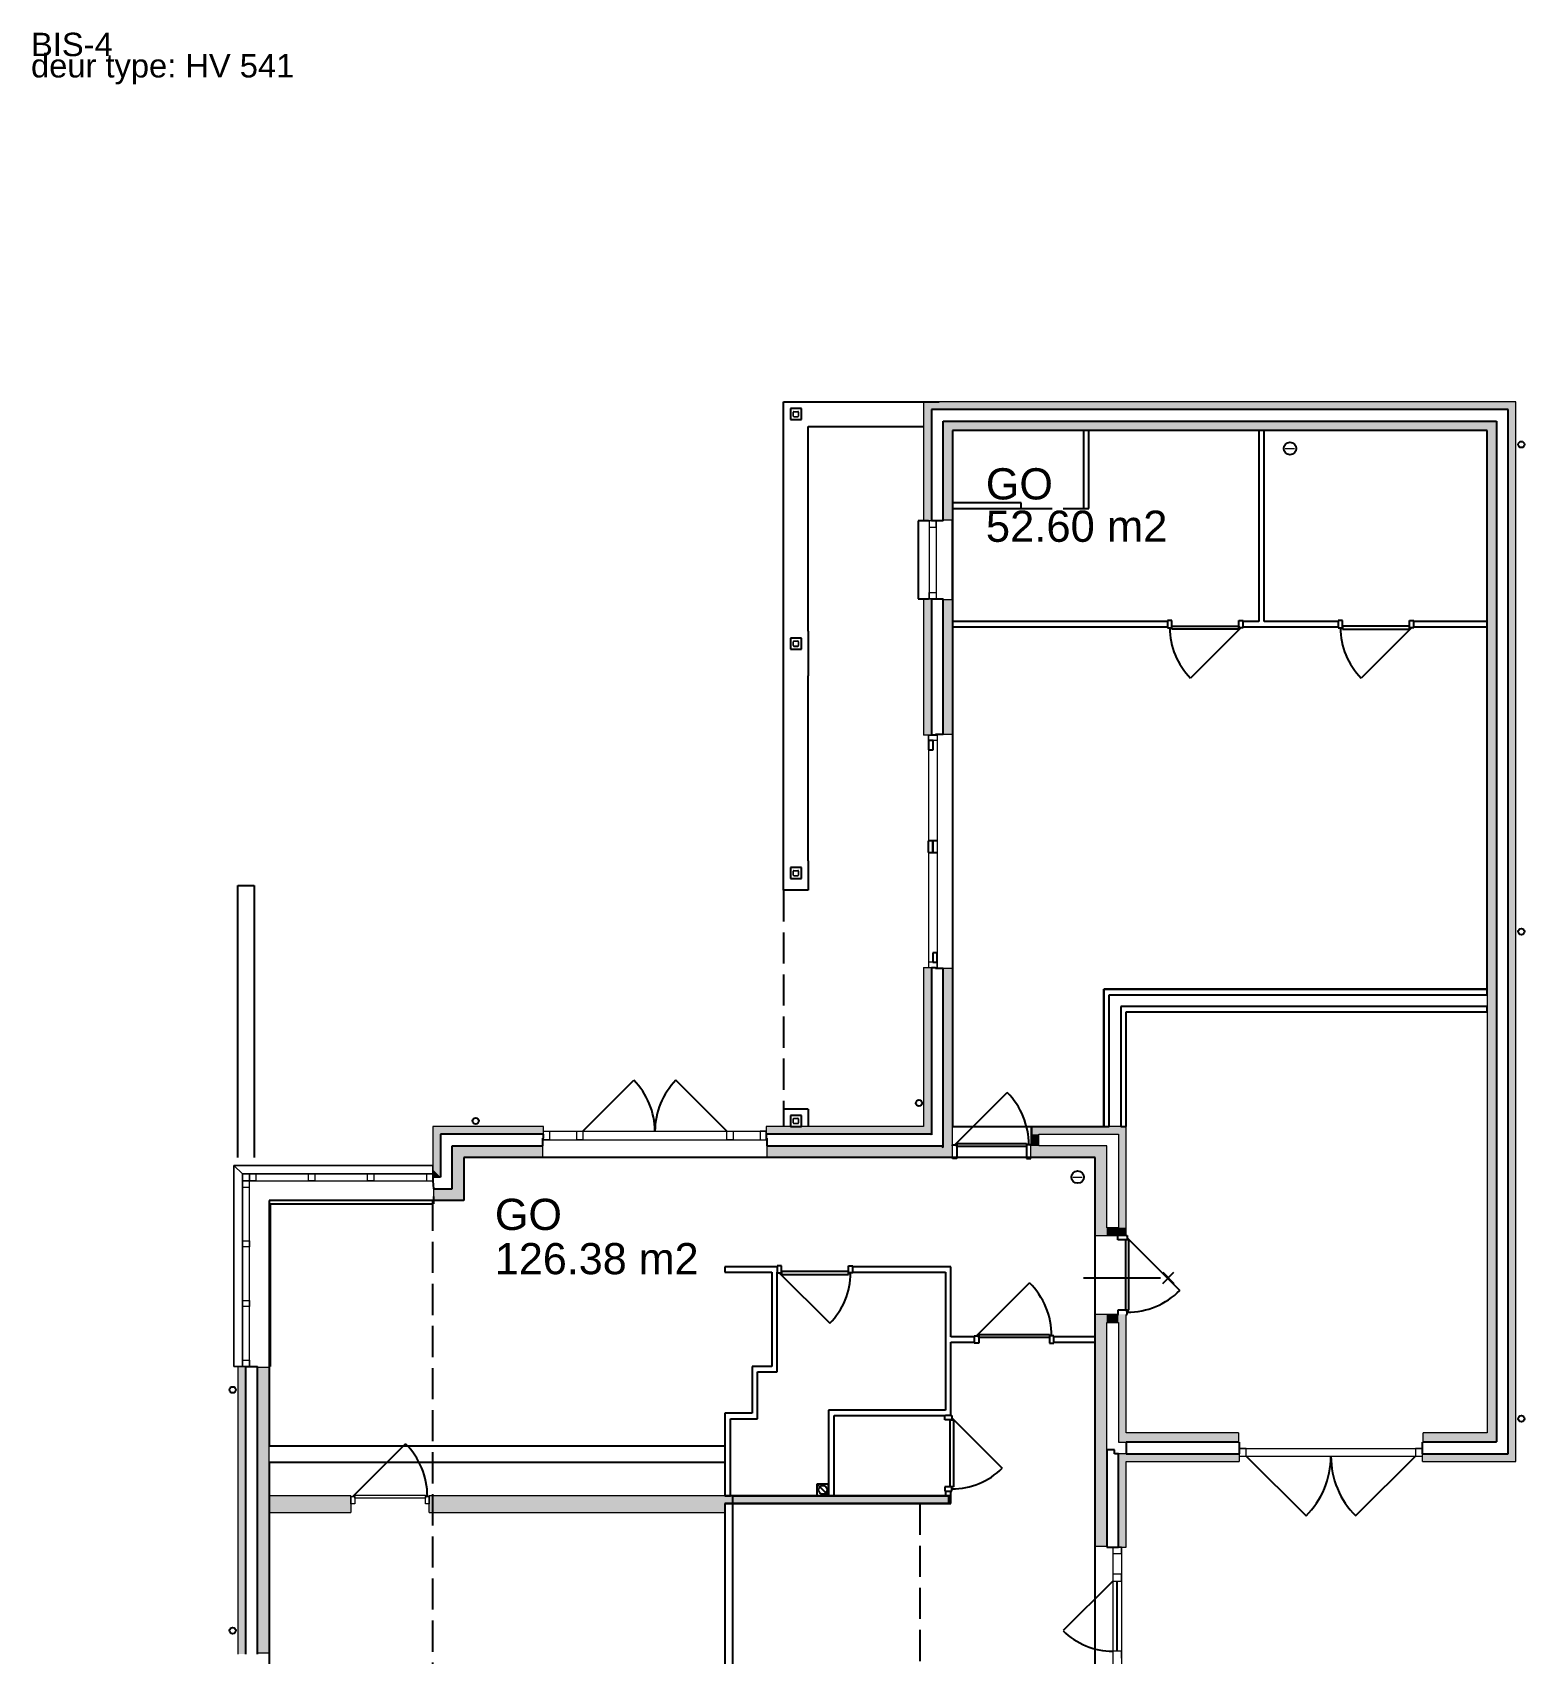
# Model space of a CAD drawing. Header units: millimetres. Extents: x 0 to 1200, y 0 to 841.
# Drawn here: x 374.4 to 470.2, y 557.4 to 661.4 of the extents above; entities that cross this region are included whole.
import ezdxf

# ---------------------------------------------------------------- set-up
doc = ezdxf.new("R2010")
doc.units = ezdxf.units.MM
doc.linetypes.add('PUNKT2_S9', pattern=[1, 0, -1])
doc.linetypes.add('VERDECKT2_S2', pattern=[2.7, 2, -0.7])
doc.layers.add('Standard', color=7, linetype='Continuous', lineweight=25)
doc.styles.add('ARIAL', font='arial.ttf')

msp = doc.modelspace()

# ---------------------------------------------------------------- hatches: boundary and pattern name
at = {"layer": 'Standard', "linetype": 'PUNKT2_S9', "lineweight": 18}
for color, points in [(59, [(469.1, 637.71), (431.6, 637.71), (431.6, 637.21), (469.1, 637.21)]), (59, [(469.6, 570.21), (469.6, 637.71), (469.1, 637.71), (469.1, 570.21)]), (9, [(467.75, 636.46), (432.85, 636.46), (432.85, 635.86), (467.75, 635.86)]), (9, [(468.35, 571.56), (468.35, 636.46), (467.75, 636.46), (467.75, 571.56)]), (59, [(407.2, 591.21), (400.1, 591.21), (400.6, 590.71), (407.2, 590.71)]), (59, [(400.1, 591.21), (400.1, 588.46), (400.6, 587.96), (400.6, 590.71)]), (59, [(431.6, 591.21), (421.5, 591.21), (421.5, 590.71), (432.07, 590.71)]), (9, [(438.48, 591.21), (438.48, 589.96), (438.98, 589.96), (438.98, 590.71), (438.59, 590.71), (438.59, 591.21)]), (9, [(444.1, 591.21), (438.59, 591.21), (438.59, 590.71), (444.1, 590.71)]), (9, [(444.6, 584.71), (444.6, 591.21), (444.1, 591.21), (444.1, 584.71)]), (9, [(407.15, 589.96), (401.35, 589.96), (402.1, 589.21), (407.15, 589.21)]), (9, [(401.35, 589.96), (401.35, 587.21), (402.1, 586.46), (402.1, 589.21)]), (9, [(432.76, 589.96), (421.55, 589.96), (421.55, 589.21), (433.45, 589.21)]), (9, [(438.48, 589.21), (442.6, 589.21), (442.6, 589.96), (438.48, 589.96)]), (9, [(442.6, 589.96), (442.6, 584.21), (443.35, 584.21), (443.35, 589.96)]), (59, [(400.1, 588.46), (400.1, 587.96), (400.6, 587.96)]), (9, [(401.35, 587.21), (400.15, 587.21), (400.15, 586.46), (402.1, 586.46)]), (9, [(443.35, 584.21), (444.6, 584.21), (444.6, 584.71), (443.35, 584.71)]), (9, [(442.6, 579.15), (442.6, 569.71), (443.35, 569.71), (443.35, 579.15)]), (9, [(444.1, 579.15), (443.35, 579.15), (443.35, 578.64), (444.1, 578.64)]), (9, [(444.6, 570.96), (444.6, 579.15), (444.1, 579.15), (444.1, 570.96)]), (59, [(387.6, 575.81), (387.6, 566.81), (388.1, 566.81), (388.1, 575.81)]), (9, [(388.85, 575.76), (388.85, 566.69), (389.6, 566.71), (389.6, 575.76)]), (59, [(444.6, 564.21), (444.6, 570.21), (444.1, 570.21), (444.1, 564.21)]), (9, [(443.35, 564.26), (443.35, 569.71), (442.6, 569.71), (442.6, 564.26)]), (9, [(401.7, 566.44), (418.85, 566.44), (418.85, 567.51), (401.7, 567.51)]), (59, [(387.6, 566.81), (387.6, 557.36), (388.1, 557.36), (388.1, 566.81)]), (9, [(388.85, 566.69), (388.85, 557.41), (389.6, 557.41), (389.6, 566.71)])]:
    msp.add_hatch(color=color, dxfattribs=at).paths.add_polyline_path(points)
h = msp.add_hatch(color=59, dxfattribs=at)
h.paths.add_polyline_path([(431.6, 601.41), (431.6, 591.21), (432.1, 590.67), (432.1, 601.41)])
h.paths.add_polyline_path([(431.6, 630.06), (432.1, 630.06), (432.1, 637.21), (431.6, 637.21)])
h.paths.add_polyline_path([(432.1, 625.06), (431.6, 625.06), (431.6, 616.31), (432.1, 616.31)])
h = msp.add_hatch(color=9, dxfattribs=at)
h.paths.add_polyline_path([(432.85, 601.36), (432.85, 589.86), (433.45, 589.21), (433.45, 601.36)])
h.paths.add_polyline_path([(432.85, 625.01), (432.85, 616.36), (433.45, 616.36), (433.45, 625.01)])
h.paths.add_polyline_path([(432.85, 630.11), (433.45, 630.11), (433.45, 635.86), (432.85, 635.86)])
h = msp.add_hatch(color=9, dxfattribs=at)
h.paths.add_polyline_path([(444.6, 570.96), (451.8, 570.96), (451.8, 571.56), (444.6, 571.56)])
h.paths.add_polyline_path([(463.65, 570.96), (468.35, 570.96), (468.35, 571.56), (463.65, 571.56)])
h = msp.add_hatch(color=59, dxfattribs=at)
h.paths.add_polyline_path([(444.6, 569.71), (451.85, 569.71), (451.85, 570.21), (445.1, 570.21), (444.6, 570.21)])
h.paths.add_polyline_path([(469.6, 570.21), (463.6, 570.21), (463.6, 569.71), (469.6, 569.71)])
h = msp.add_hatch(color=9, dxfattribs=at)
h.paths.add_polyline_path([(389.6, 566.44), (394.85, 566.44), (394.85, 567.51), (389.6, 567.51)])
h.paths.add_polyline_path([(399.88, 567.51), (399.88, 566.44), (401.7, 566.44), (401.7, 567.51)])
at = {"layer": 'Standard', "linetype": 'PUNKT2_S9', "lineweight": -3}
msp.add_hatch(color=9, dxfattribs=at).paths.add_polyline_path([(433.35, 567.51), (418.85, 567.51), (418.85, 567.01), (433.35, 567.01)])

# ---------------------------------------------------------------- linework, layer by layer
at = {"layer": 'Standard', "color": 36, "linetype": 'Continuous', "lineweight": -3}
for p, q in [((422.6, 637.71), (432.6, 637.71)), ((422.6, 606.36), (422.6, 637.71)), ((423.76, 637.27), (423.05, 637.27)), ((423.05, 637.27), (423.05, 636.56)), ((423.05, 636.56), (423.76, 636.56)), ((423.76, 636.56), (423.76, 637.27)), ((424.2, 636.11), (431.6, 636.11)), ((424.2, 622.99), (424.2, 636.11)), ((423.76, 622.54), (423.05, 622.54)), ((423.05, 622.54), (423.05, 621.83)), ((423.76, 621.83), (423.76, 622.54)), ((424.2, 622.99), (424.2, 620.11)), ((423.05, 621.83), (423.76, 621.83)), ((424.2, 608.26), (424.2, 620.11)), ((423.76, 607.82), (423.05, 607.82)), ((423.05, 607.82), (423.05, 607.11)), ((423.76, 607.11), (423.76, 607.82)), ((424.2, 608.26), (424.2, 606.36)), ((423.05, 607.11), (423.76, 607.11)), ((424.2, 606.36), (422.6, 606.36)), ((422.6, 592.31), (422.6, 591.21)), ((424.2, 592.31), (422.6, 592.31)), ((423.76, 591.92), (423.05, 591.92)), ((423.05, 591.92), (423.05, 591.21)), ((423.76, 591.21), (423.76, 591.92)), ((424.2, 592.31), (424.2, 591.21)), ((423.05, 591.21), (423.76, 591.21))]:
    msp.add_line(p, q, dxfattribs=at)
at = {"layer": 'Standard', "color": 36, "linetype": 'Continuous', "lineweight": 18}
for p, q in [((469.1, 637.71), (431.6, 637.71)), ((431.6, 637.71), (431.6, 637.21)), ((469.6, 637.71), (469.1, 637.71)), ((469.6, 570.21), (469.6, 637.71)), ((431.6, 637.21), (431.6, 630.06)), ((432.1, 636.96), (432.1, 637.21)), ((432.1, 637.21), (468.85, 637.21)), ((432.1, 630.06), (432.1, 636.96)), ((468.85, 637.21), (469.1, 637.21)), ((469.1, 637.21), (469.1, 570.46)), ((431.9, 630.06), (431.6, 630.06)), ((432.1, 630.06), (431.9, 630.06)), ((431.6, 625.06), (431.9, 625.06)), ((431.6, 625.06), (431.6, 616.31)), ((431.9, 625.06), (432.1, 625.06)), ((432.1, 616.31), (432.1, 625.06)), ((431.9, 616.31), (431.6, 616.31)), ((432.1, 616.31), (431.9, 616.31)), ((431.6, 601.41), (431.9, 601.41)), ((431.6, 601.41), (431.6, 591.21)), ((431.9, 601.41), (432.1, 601.41)), ((432.1, 590.67), (432.1, 601.41)), ((407.2, 591.21), (400.1, 591.21)), ((400.1, 591.21), (400.1, 588.46)), ((407.2, 590.71), (407.2, 591.21)), ((431.6, 591.21), (421.5, 591.21)), ((421.5, 591.21), (421.5, 590.71)), ((400.6, 590.71), (407.2, 590.71)), ((400.6, 587.96), (400.6, 590.71)), ((421.5, 590.71), (432.07, 590.71)), ((432.07, 590.71), (432.1, 590.67)), ((400.1, 588.46), (400.1, 587.96)), ((400.1, 587.96), (400.6, 587.96)), ((387.6, 575.81), (387.9, 575.81)), ((387.6, 575.81), (387.6, 566.81)), ((387.9, 575.81), (388.1, 575.81)), ((388.1, 566.81), (388.1, 575.81)), ((444.6, 570.21), (444.1, 570.21)), ((444.1, 570.21), (444.1, 564.21)), ((445.1, 570.21), (444.6, 570.21)), ((451.85, 570.21), (445.1, 570.21)), ((451.85, 570.21), (451.85, 570.01)), ((451.85, 570.01), (451.85, 569.71)), ((463.6, 570.01), (463.6, 570.21)), ((469.1, 570.21), (463.6, 570.21)), ((463.6, 569.71), (463.6, 570.01)), ((469.1, 570.46), (469.1, 570.21)), ((469.6, 569.71), (469.6, 570.21)), ((444.6, 569.71), (451.85, 569.71)), ((444.6, 564.21), (444.6, 569.71)), ((463.6, 569.71), (469.6, 569.71)), ((387.6, 566.81), (387.6, 557.36)), ((388.1, 557.36), (388.1, 566.81)), ((444.1, 564.21), (444.6, 564.21))]:
    msp.add_line(p, q, dxfattribs=at)
at = {"layer": 'Standard', "color": 7, "linetype": 'Continuous', "lineweight": 18}
for p, q in [((423.23, 636.79), (423.23, 637.04)), ((423.25, 636.79), (423.25, 637.04)), ((423.28, 637.09), (423.53, 637.09)), ((423.28, 637.06), (423.53, 637.06)), ((423.28, 636.76), (423.53, 636.76)), ((423.28, 636.74), (423.53, 636.74)), ((423.55, 637.04), (423.55, 636.79)), ((423.58, 637.04), (423.58, 636.79)), ((454.8, 634.71), (455.4, 634.71)), ((423.23, 622.06), (423.23, 622.31)), ((423.25, 622.06), (423.25, 622.31)), ((423.28, 622.36), (423.53, 622.36)), ((423.28, 622.34), (423.53, 622.34)), ((423.28, 622.04), (423.53, 622.04)), ((423.28, 622.01), (423.53, 622.01)), ((423.55, 622.32), (423.55, 622.06)), ((423.58, 622.31), (423.58, 622.06)), ((423.23, 607.34), (423.23, 607.59)), ((423.25, 607.34), (423.25, 607.59)), ((423.28, 607.64), (423.53, 607.64)), ((423.28, 607.61), (423.53, 607.61)), ((423.55, 607.59), (423.55, 607.34)), ((423.58, 607.59), (423.58, 607.34)), ((423.28, 607.31), (423.53, 607.31)), ((423.28, 607.29), (423.53, 607.29)), ((423.23, 591.44), (423.23, 591.69)), ((423.25, 591.44), (423.25, 591.69)), ((423.28, 591.74), (423.53, 591.74)), ((423.28, 591.72), (423.53, 591.72)), ((423.28, 591.42), (423.53, 591.42)), ((423.28, 591.39), (423.53, 591.39)), ((423.55, 591.7), (423.55, 591.44)), ((423.58, 591.69), (423.58, 591.44)), ((441.18, 587.96), (441.78, 587.96))]:
    msp.add_line(p, q, dxfattribs=at)
at = {"layer": 'Standard', "color": 7, "linetype": 'Continuous', "lineweight": -3}
for p, q in [((468.85, 637.21), (432.1, 637.21)), ((432.1, 637.21), (432.1, 636.96)), ((432.1, 636.96), (432.1, 630.06)), ((469.1, 637.21), (468.85, 637.21)), ((469.1, 570.46), (469.1, 637.21)), ((433.45, 635.86), (433.45, 591.21)), ((467.75, 635.86), (433.45, 635.86)), ((467.75, 600.01), (467.75, 635.86)), ((432.35, 630.06), (432.1, 630.06)), ((432.1, 625.06), (432.1, 616.31)), ((432.1, 625.06), (432.35, 625.06)), ((451.96, 623.21), (448.73, 619.98)), ((462.91, 623.21), (459.68, 619.98)), ((432.35, 616.31), (432.1, 616.31)), ((432.35, 616.31), (432.35, 616.36)), ((387.6, 606.67), (388.65, 606.67)), ((387.6, 589.22), (387.6, 606.67)), ((388.65, 606.67), (388.65, 589.22)), ((432.1, 601.41), (432.1, 590.67)), ((432.1, 601.41), (432.35, 601.41)), ((432.35, 601.36), (432.35, 601.41)), ((443.15, 591.21), (443.15, 600.01)), ((443.15, 600.01), (467.75, 600.01)), ((409.74, 590.91), (413, 594.18)), ((418.97, 590.91), (415.71, 594.18)), ((433.59, 590.02), (436.95, 593.39)), ((433.45, 591.21), (443.15, 591.21)), ((407.2, 590.71), (400.6, 590.71)), ((400.6, 590.71), (400.6, 587.96)), ((407.15, 590.46), (407.2, 590.46)), ((407.2, 590.46), (407.2, 590.71)), ((432.07, 590.71), (421.5, 590.71)), ((421.5, 590.71), (421.5, 590.46)), ((421.5, 590.46), (421.55, 590.46)), ((432.1, 590.67), (432.07, 590.71)), ((442.6, 589.21), (402.1, 589.21)), ((402.1, 589.21), (402.1, 586.46)), ((442.6, 546.71), (442.6, 589.21)), ((400.6, 587.96), (400.1, 587.96)), ((400.1, 587.96), (400.1, 587.71)), ((400.15, 586.71), (400.15, 586.24)), ((402.1, 586.46), (389.6, 586.46)), ((389.6, 586.46), (389.6, 570.71)), ((389.7, 586.24), (400.15, 586.24)), ((389.7, 575.81), (389.7, 586.24)), ((422.34, 581.81), (425.58, 578.58)), ((441.85, 581.5), (446.8, 581.5)), ((446.95, 581.85), (447.66, 581.14)), ((446.95, 581.14), (447.66, 581.85)), ((434.99, 577.77), (438.4, 581.18)), ((388.1, 575.81), (388.1, 566.81)), ((388.1, 575.81), (388.35, 575.81)), ((433.41, 572.52), (436.64, 569.29)), ((389.6, 570.71), (418.85, 570.71)), ((418.85, 570.71), (418.85, 569.64)), ((444.1, 570.21), (443.85, 570.21)), ((444.1, 564.21), (444.1, 570.21)), ((444.6, 570.7), (444.6, 570.21)), ((444.6, 570.21), (451.85, 570.21)), ((451.85, 570.46), (451.85, 570.21)), ((452.3, 570.05), (456.14, 566.22)), ((463.15, 570.05), (459.31, 566.22)), ((463.6, 570.21), (463.6, 570.46)), ((463.6, 570.21), (469.1, 570.21)), ((469.1, 570.21), (469.1, 570.46)), ((418.85, 569.64), (389.6, 569.64)), ((389.6, 569.64), (389.6, 546.71)), ((425.5, 568.26), (424.75, 568.26)), ((424.75, 568.26), (424.75, 567.51)), ((424.81, 568.21), (425.45, 567.57)), ((425.5, 567.51), (425.5, 568.26)), ((420.45, 567.51), (419.2, 567.51)), ((419.35, 567.01), (419.35, 567.51)), ((419.35, 567.51), (433.2, 567.51)), ((433.2, 567.01), (419.35, 567.01)), ((424.75, 567.51), (425.5, 567.51)), ((425.45, 567.57), (425.25, 567.57)), ((425.45, 567.57), (425.45, 567.77)), ((433.2, 567.51), (433.2, 567.01)), ((388.1, 566.81), (388.1, 557.36)), ((443.85, 564.21), (444.1, 564.21))]:
    msp.add_line(p, q, dxfattribs=at)
at = {"layer": 'Standard', "color": 51, "linetype": 'Continuous', "lineweight": -3}
for p, q in [((432.85, 630.11), (432.85, 636.46)), ((432.85, 636.46), (468.35, 636.46)), ((468.35, 636.46), (468.35, 570.97)), ((432.47, 630.06), (432.35, 630.06)), ((432.85, 630.06), (432.47, 630.06)), ((432.85, 630.06), (432.85, 630.11)), ((432.35, 625.06), (432.47, 625.06)), ((432.47, 625.06), (432.85, 625.06)), ((432.85, 625.01), (432.85, 625.06)), ((432.85, 616.36), (432.85, 625.01)), ((432.85, 616.36), (432.35, 616.36)), ((432.35, 601.36), (432.85, 601.36)), ((432.85, 589.86), (432.85, 601.36)), ((401.35, 589.96), (407.15, 589.96)), ((401.35, 587.21), (401.35, 589.96)), ((407.15, 590.46), (407.15, 589.96)), ((421.55, 589.96), (421.55, 590.46)), ((421.55, 589.96), (432.76, 589.96)), ((432.76, 589.96), (432.85, 589.86)), ((400.1, 587.71), (400.15, 587.21)), ((400.15, 587.21), (401.35, 587.21)), ((388.35, 575.81), (388.85, 575.81)), ((388.85, 575.76), (388.85, 575.81)), ((388.85, 566.69), (388.85, 575.76)), ((443.85, 570.46), (443.35, 570.46)), ((443.35, 570.46), (443.35, 564.26)), ((443.85, 570.21), (443.85, 570.46)), ((451.8, 570.96), (444.6, 570.96)), ((444.6, 570.96), (444.6, 570.7)), ((451.85, 570.96), (451.8, 570.96)), ((451.85, 570.96), (451.85, 570.63)), ((451.85, 570.63), (451.85, 570.58)), ((451.85, 570.58), (451.85, 570.46)), ((463.6, 570.58), (463.6, 570.96)), ((463.65, 570.96), (463.6, 570.96)), ((463.6, 570.52), (463.6, 570.58)), ((463.6, 570.46), (463.6, 570.52)), ((468.35, 570.97), (463.65, 570.96)), ((388.85, 557.41), (388.85, 566.69)), ((443.35, 564.26), (443.35, 564.21)), ((443.35, 564.21), (443.85, 564.21)), ((388.85, 557.36), (388.85, 557.41))]:
    msp.add_line(p, q, dxfattribs=at)
at = {"layer": 'Standard', "color": 253, "linetype": 'Continuous', "lineweight": 18}
for p, q in [((467.75, 636.46), (432.85, 636.46)), ((432.85, 636.46), (432.85, 635.86)), ((432.85, 635.86), (432.85, 630.11)), ((433.45, 635.86), (441.85, 635.86)), ((433.45, 631.21), (433.45, 635.86)), ((441.85, 635.86), (442.2, 635.86)), ((442.2, 635.86), (453.1, 635.86)), ((453.1, 635.86), (453.45, 635.86)), ((453.45, 635.86), (467.75, 635.86)), ((468.35, 636.46), (467.75, 636.46)), ((467.75, 635.86), (467.75, 623.61)), ((468.35, 571.56), (468.35, 636.46)), ((433.45, 630.86), (433.45, 631.21)), ((433.45, 630.11), (433.45, 630.86)), ((433.45, 630.11), (432.85, 630.11)), ((432.85, 625.01), (432.85, 616.36)), ((432.85, 625.01), (433.45, 625.01)), ((433.45, 623.61), (433.45, 625.01)), ((433.45, 623.26), (433.45, 623.61)), ((433.45, 616.36), (433.45, 623.26)), ((467.75, 623.61), (467.75, 623.26)), ((467.75, 623.26), (467.75, 600.01)), ((433.45, 616.36), (432.85, 616.36)), ((432.85, 601.36), (432.85, 589.86)), ((432.85, 601.36), (433.45, 601.36)), ((433.45, 589.96), (433.45, 601.36)), ((467.75, 600.01), (467.75, 599.66)), ((467.75, 599.66), (467.75, 598.91)), ((467.75, 598.91), (467.75, 598.56)), ((467.75, 598.56), (467.75, 571.56)), ((438.48, 591.21), (438.48, 589.96)), ((438.59, 591.21), (438.48, 591.21)), ((438.98, 591.21), (438.59, 591.21)), ((443.15, 591.21), (438.98, 591.21)), ((443.5, 591.21), (443.15, 591.21)), ((444.1, 591.21), (443.5, 591.21)), ((444.25, 591.21), (444.1, 591.21)), ((444.6, 591.21), (444.25, 591.21)), ((444.6, 584.71), (444.6, 591.21)), ((407.15, 589.96), (401.35, 589.96)), ((401.35, 589.96), (401.35, 587.21)), ((407.15, 589.96), (407.15, 589.61)), ((432.76, 589.96), (421.55, 589.96)), ((421.55, 589.21), (421.55, 589.96)), ((432.85, 589.86), (432.76, 589.96)), ((433.45, 589.21), (433.45, 589.96)), ((438.48, 589.71), (438.48, 589.96)), ((438.98, 590.71), (444.1, 590.71)), ((438.98, 589.96), (438.98, 590.71)), ((442.6, 589.96), (438.98, 589.96)), ((443.35, 589.96), (442.6, 589.96)), ((443.35, 584.71), (443.35, 589.96)), ((444.1, 590.71), (444.1, 584.71)), ((402.1, 589.21), (407.15, 589.21)), ((402.1, 586.46), (402.1, 589.21)), ((407.15, 589.61), (407.15, 589.21)), ((421.55, 589.21), (433.45, 589.21)), ((438.48, 589.21), (438.48, 589.71)), ((438.48, 589.21), (442.6, 589.21)), ((442.6, 589.21), (442.6, 584.21)), ((401.35, 587.21), (400.15, 587.21)), ((400.15, 587.21), (400.15, 586.46)), ((400.15, 586.46), (402.1, 586.46)), ((444.1, 584.71), (443.35, 584.71)), ((444.6, 584.21), (444.6, 584.71)), ((442.6, 584.21), (443.35, 584.21)), ((443.35, 584.21), (444.1, 584.21)), ((444.1, 584.21), (444.6, 584.21)), ((442.6, 579.15), (442.6, 577.71)), ((443.35, 579.15), (442.6, 579.15)), ((444.1, 579.15), (443.35, 579.15)), ((443.35, 578.64), (444.1, 578.64)), ((443.35, 569.71), (443.35, 578.64)), ((444.1, 578.64), (444.1, 570.96)), ((444.6, 578.64), (444.6, 579.15)), ((444.6, 571.56), (444.6, 578.64)), ((442.6, 577.71), (442.6, 577.36)), ((442.6, 577.36), (442.6, 569.71)), ((388.85, 575.76), (388.85, 566.69)), ((388.85, 575.76), (389.6, 575.76)), ((389.6, 567.51), (389.6, 575.76)), ((451.8, 571.56), (444.6, 571.56)), ((451.8, 571.56), (451.8, 570.96)), ((467.75, 571.56), (463.65, 571.56)), ((463.65, 570.96), (463.65, 571.56)), ((468.35, 570.96), (468.35, 571.56)), ((444.1, 570.96), (444.6, 570.96)), ((444.6, 570.96), (451.8, 570.96)), ((463.65, 570.96), (468.35, 570.96)), ((442.6, 569.71), (442.6, 564.26)), ((443.35, 564.26), (443.35, 569.71)), ((394.85, 567.51), (389.6, 567.51)), ((394.85, 567.51), (394.85, 566.94)), ((394.85, 566.94), (394.85, 566.44)), ((399.88, 566.94), (399.88, 567.51)), ((401.7, 567.51), (399.88, 567.51)), ((399.88, 566.44), (399.88, 566.94)), ((418.85, 567.51), (401.7, 567.51)), ((418.85, 566.44), (418.85, 567.01)), ((388.85, 566.69), (388.85, 557.41)), ((389.6, 566.44), (394.85, 566.44)), ((389.6, 557.41), (389.6, 566.44)), ((399.88, 566.44), (401.7, 566.44)), ((401.7, 566.44), (418.85, 566.44)), ((443.35, 564.26), (442.6, 564.26)), ((389.6, 557.41), (388.85, 557.41))]:
    msp.add_line(p, q, dxfattribs=at)
at = {"layer": 'Standard', "color": 255, "linetype": 'Continuous', "lineweight": -3}
for p, q in [((441.85, 635.86), (441.85, 630.86)), ((442.2, 635.86), (441.85, 635.86)), ((442.2, 630.86), (442.2, 635.86)), ((453.45, 635.86), (453.1, 635.86)), ((453.1, 635.86), (453.1, 623.61)), ((453.45, 623.61), (453.45, 635.86)), ((437.85, 631.21), (433.45, 631.21)), ((433.45, 631.21), (433.45, 630.86)), ((433.45, 630.86), (437.85, 630.86)), ((437.85, 630.86), (437.85, 631.21)), ((441.85, 630.86), (442.2, 630.86)), ((433.45, 625.01), (433.45, 630.11)), ((447.25, 623.61), (433.45, 623.61)), ((433.45, 623.61), (433.45, 623.26)), ((433.45, 623.26), (447.25, 623.26)), ((447.25, 623.61), (447.25, 623.51)), ((447.25, 623.51), (447.25, 623.26)), ((452.1, 623.51), (452.1, 623.61)), ((453.1, 623.61), (452.1, 623.61)), ((452.1, 623.26), (452.1, 623.51)), ((452.1, 623.26), (458.2, 623.26)), ((458.2, 623.61), (453.45, 623.61)), ((458.2, 623.61), (458.2, 623.36)), ((458.2, 623.36), (458.2, 623.26)), ((463.05, 623.36), (463.05, 623.61)), ((467.75, 623.61), (463.05, 623.61)), ((463.05, 623.26), (463.05, 623.36)), ((463.05, 623.26), (467.75, 623.26)), ((467.75, 623.26), (467.75, 623.61)), ((467.75, 600.01), (443.15, 600.01)), ((443.15, 600.01), (443.15, 591.21)), ((443.5, 599.66), (467.75, 599.66)), ((443.5, 591.21), (443.5, 599.66)), ((467.75, 599.66), (467.75, 600.01)), ((467.75, 598.91), (444.25, 598.91)), ((444.25, 598.91), (444.25, 591.21)), ((444.6, 598.56), (467.75, 598.56)), ((444.6, 591.21), (444.6, 598.56)), ((467.75, 598.56), (467.75, 598.91)), ((443.15, 591.21), (443.5, 591.21)), ((444.25, 591.21), (444.6, 591.21)), ((422.2, 582.21), (418.85, 582.21)), ((418.85, 582.21), (418.85, 581.86)), ((418.85, 581.86), (421.85, 581.86)), ((421.85, 581.86), (421.85, 575.81)), ((422.2, 582.21), (422.2, 581.96)), ((422.2, 581.96), (422.2, 581.86)), ((422.2, 575.46), (422.2, 581.86)), ((427.05, 581.96), (427.05, 582.21)), ((433, 582.21), (427.05, 582.21)), ((427.05, 581.86), (427.05, 581.96)), ((427.05, 581.86), (433, 581.86)), ((433.35, 582.21), (433, 582.21)), ((433, 581.86), (433, 573.01)), ((433.35, 577.71), (433.35, 582.21)), ((434.85, 577.71), (433.35, 577.71)), ((433.35, 577.36), (434.85, 577.36)), ((433.35, 572.66), (433.35, 577.36)), ((434.85, 577.71), (434.85, 577.46)), ((434.85, 577.46), (434.85, 577.36)), ((439.95, 577.46), (439.95, 577.71)), ((442.6, 577.71), (439.95, 577.71)), ((439.95, 577.36), (439.95, 577.46)), ((439.95, 577.36), (442.6, 577.36)), ((442.6, 577.36), (442.6, 577.71)), ((420.6, 575.81), (420.6, 575.46)), ((420.95, 575.81), (420.6, 575.81)), ((420.6, 575.46), (420.6, 572.81)), ((421.85, 575.81), (420.95, 575.81)), ((420.95, 572.46), (420.95, 575.46)), ((420.95, 575.46), (421.85, 575.46)), ((421.85, 575.46), (422.2, 575.46)), ((420.6, 572.81), (418.85, 572.81)), ((418.85, 572.81), (418.85, 572.46)), ((418.85, 572.46), (418.85, 567.51)), ((419.2, 567.51), (419.2, 572.46)), ((419.2, 572.46), (420.6, 572.46)), ((420.6, 572.46), (420.95, 572.46)), ((433, 573.01), (425.5, 573.01)), ((425.5, 573.01), (425.5, 567.51)), ((425.85, 572.66), (433, 572.66)), ((425.85, 567.51), (425.85, 572.66)), ((433.1, 572.66), (433, 572.66)), ((433.35, 572.66), (433.1, 572.66)), ((418.85, 567.51), (419.2, 567.51)), ((419.2, 567.51), (418.85, 567.51)), ((419.35, 567.01), (418.85, 567.01)), ((418.85, 567.01), (418.85, 566.44)), ((418.85, 567.01), (419.35, 567.01)), ((425.5, 567.51), (419.2, 567.51)), ((419.35, 556.59), (419.35, 567.01)), ((419.35, 567.01), (433.35, 567.01)), ((425.5, 567.51), (425.85, 567.51)), ((425.85, 567.51), (425.5, 567.51)), ((433, 567.51), (425.85, 567.51)), ((433, 567.81), (433.1, 567.81)), ((433, 567.81), (433, 567.51)), ((433, 567.51), (433.35, 567.51)), ((433.35, 567.51), (433, 567.51)), ((433.1, 567.81), (433.35, 567.81)), ((433.35, 567.51), (433.35, 567.81)), ((433.35, 567.01), (433.35, 567.51)), ((418.85, 566.44), (418.85, 556.59))]:
    msp.add_line(p, q, dxfattribs=at)
at = {"layer": 'Standard', "color": 255, "linetype": 'VERDECKT2_S2', "lineweight": -3}
msp.add_line((437.85, 630.86), (441.85, 630.86), dxfattribs=at)
at = {"layer": 'Standard', "color": 117, "linetype": 'Continuous', "lineweight": -3}
for p, q in [((431.25, 630.06), (431.25, 625.06)), ((431.9, 630.06), (431.25, 630.06)), ((431.25, 625.06), (431.9, 625.06))]:
    msp.add_line(p, q, dxfattribs=at)
at = {"layer": 'Standard', "color": 2, "linetype": 'Continuous', "lineweight": 18}
for p, q in [((431.96, 630.06), (431.96, 629.66)), ((432.41, 630.06), (431.96, 630.06)), ((431.96, 630.06), (431.96, 625.06)), ((431.96, 629.66), (432.41, 629.66)), ((432.41, 629.66), (432.41, 630.06)), ((432.41, 630.06), (432.41, 625.06)), ((431.96, 625.06), (431.96, 625.46)), ((431.96, 625.46), (432.41, 625.46)), ((432.41, 625.46), (432.41, 625.06)), ((432.41, 625.06), (431.96, 625.06)), ((431.9, 615.98), (431.9, 616.31)), ((431.9, 616.31), (432.47, 616.31)), ((431.9, 616.31), (431.9, 601.41)), ((432.47, 615.98), (431.9, 615.98)), ((432.47, 616.31), (432.47, 615.98)), ((432.47, 616.31), (432.47, 601.41)), ((432.47, 601.75), (431.9, 601.75)), ((431.9, 601.75), (431.9, 601.41)), ((431.9, 601.41), (432.47, 601.41)), ((432.47, 601.41), (432.47, 601.75)), ((407.2, 590.91), (407.6, 590.91)), ((407.2, 590.34), (407.2, 590.91)), ((407.2, 590.91), (421.5, 590.91)), ((407.6, 590.91), (407.6, 590.34)), ((409.34, 590.91), (409.74, 590.91)), ((409.34, 590.34), (409.34, 590.91)), ((409.74, 590.91), (409.74, 590.34)), ((418.97, 590.91), (419.37, 590.91)), ((418.97, 590.34), (418.97, 590.91)), ((419.37, 590.91), (419.37, 590.34)), ((421.5, 590.91), (421.1, 590.91)), ((421.1, 590.91), (421.1, 590.34)), ((421.5, 590.34), (421.5, 590.91)), ((407.6, 590.34), (407.2, 590.34)), ((407.2, 590.34), (421.5, 590.34)), ((409.74, 590.34), (409.34, 590.34)), ((419.37, 590.34), (418.97, 590.34)), ((421.1, 590.34), (421.5, 590.34)), ((387.9, 587.71), (387.9, 587.31)), ((388.35, 587.71), (387.9, 587.71)), ((387.9, 575.81), (387.9, 587.71)), ((388.35, 587.31), (388.35, 587.71)), ((388.35, 575.81), (388.35, 587.71)), ((388.36, 588.16), (388.76, 588.16)), ((388.36, 587.71), (388.36, 588.16)), ((388.36, 588.16), (400.1, 588.16)), ((388.76, 587.71), (388.36, 587.71)), ((388.36, 587.71), (400.1, 587.71)), ((388.76, 588.16), (388.76, 587.71)), ((392.14, 588.16), (392.54, 588.16)), ((392.14, 587.71), (392.14, 588.16)), ((392.54, 587.71), (392.14, 587.71)), ((392.54, 588.16), (392.54, 587.71)), ((395.92, 588.16), (396.32, 588.16)), ((395.92, 587.71), (395.92, 588.16)), ((396.32, 587.71), (395.92, 587.71)), ((396.32, 588.16), (396.32, 587.71)), ((400.1, 588.16), (399.7, 588.16)), ((399.7, 588.16), (399.7, 587.71)), ((399.7, 587.71), (400.1, 587.71)), ((400.1, 587.71), (400.1, 588.16)), ((387.9, 587.31), (388.35, 587.31)), ((387.9, 583.48), (387.9, 583.88)), ((387.9, 583.88), (388.35, 583.88)), ((388.35, 583.88), (388.35, 583.48)), ((388.35, 583.48), (387.9, 583.48)), ((387.9, 579.65), (387.9, 580.05)), ((387.9, 580.05), (388.35, 580.05)), ((388.35, 579.65), (387.9, 579.65)), ((388.35, 580.05), (388.35, 579.65)), ((387.9, 575.81), (387.9, 576.21)), ((387.9, 576.21), (388.35, 576.21)), ((388.35, 575.81), (387.9, 575.81)), ((388.35, 576.21), (388.35, 575.81)), ((452.3, 570.55), (451.85, 570.55)), ((451.85, 570.55), (451.85, 570.05)), ((451.85, 570.55), (463.6, 570.55)), ((451.85, 570.05), (452.3, 570.05)), ((451.85, 570.05), (463.6, 570.05)), ((452.3, 570.05), (452.3, 570.55)), ((463.6, 570.55), (463.15, 570.55)), ((463.15, 570.55), (463.15, 570.05)), ((463.15, 570.05), (463.6, 570.05)), ((463.6, 570.05), (463.6, 570.55)), ((443.73, 564.21), (443.73, 563.81)), ((444.3, 564.21), (443.73, 564.21)), ((443.73, 564.21), (443.73, 555.36)), ((443.73, 563.81), (444.3, 563.81)), ((444.3, 563.81), (444.3, 564.21)), ((444.3, 564.21), (444.3, 555.36)), ((443.73, 562.49), (443.73, 562.04)), ((444.3, 562.49), (443.73, 562.49)), ((443.73, 562.04), (444.3, 562.04)), ((444.3, 562.04), (444.3, 562.49)), ((443.73, 557.54), (443.73, 557.09)), ((444.3, 557.54), (443.73, 557.54)), ((444.3, 557.09), (444.3, 557.54))]:
    msp.add_line(p, q, dxfattribs=at)
at = {"layer": 'Standard', "color": 131, "linetype": 'Continuous', "lineweight": 25}
for p, q in [((447.53, 623.67), (447.25, 623.67)), ((447.25, 623.67), (447.25, 623.61)), ((447.25, 623.26), (447.25, 623.21)), ((447.25, 623.21), (447.53, 623.21)), ((447.53, 623.21), (447.53, 623.67)), ((447.53, 623.11), (447.53, 623.31)), ((447.53, 623.31), (451.82, 623.31)), ((451.82, 623.11), (447.53, 623.11)), ((451.82, 623.21), (451.82, 623.67)), ((451.82, 623.67), (452.1, 623.67)), ((451.82, 623.31), (451.82, 623.11)), ((452.1, 623.21), (451.82, 623.21)), ((452.1, 623.67), (452.1, 623.61)), ((452.1, 623.26), (452.1, 623.21)), ((458.48, 623.67), (458.2, 623.67)), ((458.2, 623.67), (458.2, 623.61)), ((458.2, 623.26), (458.2, 623.21)), ((458.2, 623.21), (458.48, 623.21)), ((458.48, 623.21), (458.48, 623.67)), ((462.77, 623.31), (458.48, 623.31)), ((458.48, 623.31), (458.48, 623.11)), ((458.48, 623.11), (462.77, 623.11)), ((462.77, 623.21), (462.77, 623.67)), ((462.77, 623.67), (463.05, 623.67)), ((462.77, 623.11), (462.77, 623.31)), ((463.05, 623.21), (462.77, 623.21)), ((463.05, 623.67), (463.05, 623.61)), ((463.05, 623.26), (463.05, 623.21)), ((433.45, 589.96), (433.45, 590.02)), ((433.45, 590.02), (433.73, 590.02)), ((433.73, 590.12), (438.2, 590.12)), ((433.73, 589.92), (433.73, 590.12)), ((433.73, 590.02), (433.73, 589.16)), ((438.2, 589.92), (433.73, 589.92)), ((438.2, 590.12), (438.2, 589.92)), ((438.48, 590.02), (438.2, 590.02)), ((438.2, 590.02), (438.2, 589.16)), ((438.48, 589.96), (438.48, 590.02)), ((433.45, 589.16), (433.45, 589.21)), ((433.73, 589.16), (433.45, 589.16)), ((438.2, 589.16), (438.48, 589.16)), ((438.48, 589.16), (438.48, 589.21)), ((444.05, 583.93), (444.05, 584.21)), ((444.05, 584.21), (444.1, 584.21)), ((444.66, 583.93), (444.05, 583.93)), ((444.76, 583.93), (444.56, 583.93)), ((444.56, 583.93), (444.56, 579.43)), ((444.6, 584.21), (444.66, 584.21)), ((444.66, 584.21), (444.66, 583.93)), ((444.76, 579.43), (444.76, 583.93)), ((422.48, 582.27), (422.2, 582.27)), ((422.2, 582.27), (422.2, 582.21)), ((422.2, 581.86), (422.2, 581.81)), ((422.2, 581.81), (422.48, 581.81)), ((422.48, 581.81), (422.48, 582.27)), ((426.77, 581.91), (422.48, 581.91)), ((422.48, 581.91), (422.48, 581.71)), ((422.48, 581.71), (426.77, 581.71)), ((426.77, 581.81), (426.77, 582.27)), ((426.77, 582.27), (427.05, 582.27)), ((426.77, 581.71), (426.77, 581.91)), ((427.05, 581.81), (426.77, 581.81)), ((427.05, 582.27), (427.05, 582.21)), ((427.05, 581.86), (427.05, 581.81)), ((444.66, 579.43), (444.05, 579.43)), ((444.05, 579.43), (444.05, 579.15)), ((444.56, 579.43), (444.76, 579.43)), ((444.66, 579.15), (444.66, 579.43)), ((444.05, 579.15), (444.1, 579.15)), ((444.6, 579.15), (444.66, 579.15)), ((434.85, 577.71), (434.85, 577.77)), ((434.85, 577.77), (435.13, 577.77)), ((434.85, 577.31), (434.85, 577.36)), ((435.13, 577.31), (434.85, 577.31)), ((435.13, 577.87), (439.67, 577.87)), ((435.13, 577.67), (435.13, 577.87)), ((435.13, 577.77), (435.13, 577.31)), ((439.67, 577.67), (435.13, 577.67)), ((439.67, 577.87), (439.67, 577.67)), ((439.95, 577.77), (439.67, 577.77)), ((439.67, 577.77), (439.67, 577.31)), ((439.67, 577.31), (439.95, 577.31)), ((439.95, 577.71), (439.95, 577.77)), ((439.95, 577.31), (439.95, 577.36)), ((432.95, 572.38), (432.95, 572.66)), ((432.95, 572.66), (433, 572.66)), ((433.41, 572.38), (432.95, 572.38)), ((433.31, 568.09), (433.31, 572.38)), ((433.31, 572.38), (433.51, 572.38)), ((433.35, 572.66), (433.41, 572.66)), ((433.41, 572.66), (433.41, 572.38)), ((433.51, 572.38), (433.51, 568.09)), ((433.41, 568.09), (432.95, 568.09)), ((432.95, 568.09), (432.95, 567.81)), ((433.51, 568.09), (433.31, 568.09)), ((433.41, 567.81), (433.41, 568.09)), ((432.95, 567.81), (433, 567.81)), ((433.35, 567.81), (433.41, 567.81))]:
    msp.add_line(p, q, dxfattribs=at)
at = {"layer": 'Standard', "color": 7, "linetype": 'Continuous', "lineweight": 25}
for p, q in [((432.2, 615.98), (431.9, 615.98)), ((431.9, 615.98), (431.9, 615.38)), ((432.2, 615.38), (432.2, 615.98)), ((431.9, 615.38), (432.2, 615.38)), ((432.18, 609.54), (431.89, 609.54)), ((431.89, 609.54), (431.89, 608.79)), ((432.18, 609.54), (432.18, 608.79)), ((432.47, 609.54), (432.18, 609.54)), ((432.18, 608.79), (432.18, 609.54)), ((431.89, 608.79), (432.18, 608.79)), ((432.18, 608.79), (432.47, 608.79)), ((432.47, 602.35), (432.18, 602.35)), ((432.18, 602.35), (432.18, 601.75)), ((432.47, 601.75), (432.47, 602.35)), ((432.18, 601.75), (432.47, 601.75))]:
    msp.add_line(p, q, dxfattribs=at)
at = {"layer": 'Standard', "color": 36, "linetype": 'VERDECKT2_S2', "lineweight": -3}
for p, q in [((422.6, 606.36), (422.6, 591.21)), ((419.35, 555.01), (419.35, 567.01)), ((419.35, 567.01), (431.35, 567.01)), ((431.35, 567.01), (431.35, 555.01))]:
    msp.add_line(p, q, dxfattribs=at)
at = {"layer": 'Standard', "color": 59, "linetype": 'Continuous', "lineweight": 18}
for p, q in [((400.1, 588.71), (387.35, 588.71)), ((387.35, 588.71), (387.9, 588.16)), ((387.35, 588.71), (400.1, 588.71)), ((387.9, 588.16), (387.35, 588.71)), ((387.9, 588.16), (387.35, 588.71)), ((387.35, 588.71), (387.35, 575.81)), ((387.35, 575.81), (387.35, 588.71)), ((387.35, 588.71), (387.9, 588.16)), ((400.1, 588.16), (400.1, 588.71)), ((400.1, 588.71), (400.1, 588.16)), ((387.9, 588.16), (400.1, 588.16)), ((400.1, 588.16), (387.9, 588.16)), ((387.9, 575.81), (387.9, 588.16)), ((387.9, 588.16), (387.9, 575.81)), ((387.35, 575.81), (387.9, 575.81)), ((387.9, 575.81), (387.35, 575.81))]:
    msp.add_line(p, q, dxfattribs=at)
at = {"layer": 'Standard', "color": 51, "linetype": 'Continuous', "lineweight": 18}
for p, q in [((388.35, 588.16), (387.9, 588.16)), ((387.9, 588.16), (387.9, 587.71)), ((387.9, 588.16), (388.35, 588.16)), ((387.9, 587.71), (387.9, 588.16)), ((387.9, 587.71), (388.35, 587.71)), ((388.35, 587.71), (387.9, 587.71)), ((388.35, 587.71), (388.35, 588.16)), ((388.35, 588.16), (388.35, 587.71))]:
    msp.add_line(p, q, dxfattribs=at)
at = {"layer": 'Standard', "color": 2, "linetype": 'VERDECKT2_S2', "lineweight": -3}
msp.add_line((400.1, 546.71), (400.1, 586.46), dxfattribs=at)
at = {"layer": 'Standard', "color": 30, "linetype": 'Continuous', "lineweight": -3}
for p, q in [((444.66, 584.07), (448.04, 580.69)), ((443.73, 562.04), (440.55, 558.86))]:
    msp.add_line(p, q, dxfattribs=at)
at = {"layer": 'Standard', "color": 96, "linetype": 'Continuous', "lineweight": -3}
msp.add_line((394.97, 567.46), (398.36, 570.85), dxfattribs=at)
at = {"layer": 'Standard', "color": 131, "linetype": 'Continuous', "lineweight": 18}
for p, q in [((394.85, 567.46), (395.1, 567.46)), ((394.85, 567), (394.85, 567.46)), ((395.1, 567), (394.85, 567)), ((395.1, 567.56), (399.63, 567.56)), ((395.1, 567.36), (395.1, 567.56)), ((395.1, 567.46), (395.1, 567)), ((399.63, 567.36), (395.1, 567.36)), ((399.63, 567.56), (399.63, 567.36)), ((399.63, 567.46), (399.88, 567.46)), ((399.63, 567), (399.63, 567.46)), ((399.88, 567), (399.63, 567)), ((399.88, 567.46), (399.88, 567))]:
    msp.add_line(p, q, dxfattribs=at)
at = {"layer": 'Standard', "color": 4, "linetype": 'Continuous', "lineweight": -3}
msp.add_line((444.02, 557.54), (444.02, 562.04), dxfattribs=at)
at = {"layer": 'Standard', "color": 7, "linetype": 'Continuous', "lineweight": -3}
for centre, radius in [((455.1, 634.71), 0.4), ((441.48, 587.96), 0.4), ((425.13, 567.89), 0.275)]:
    msp.add_circle(centre, radius, dxfattribs=at)
at = {"layer": 'Standard', "color": 36, "linetype": 'Continuous', "lineweight": -3}
for centre in [(469.95, 634.96), (469.95, 603.71), (431.3, 592.71), (402.86, 591.56), (387.26, 574.31), (469.95, 572.46), (387.26, 558.86)]:
    msp.add_circle(centre, 0.2, dxfattribs=at)
at = {"layer": 'Standard', "color": 7, "linetype": 'Continuous', "lineweight": 18}
for centre, radius, start, end in [((423.28, 637.04), 0.05, 90, 180), ((423.28, 636.79), 0.05, 180, 270), ((423.28, 637.04), 0.025, 90, 180), ((423.28, 636.79), 0.025, 180, 270), ((423.53, 637.04), 0.05, 0, 90), ((423.53, 637.04), 0.02, 0, 90), ((423.53, 636.79), 0.05, 270, 0), ((423.53, 636.79), 0.025, 270, 0), ((423.28, 622.31), 0.05, 90, 180), ((423.28, 622.06), 0.05, 180, 270), ((423.28, 622.31), 0.025, 90, 180), ((423.28, 622.06), 0.025, 180, 270), ((423.53, 622.31), 0.05, 0, 90), ((423.53, 622.32), 0.02, 0, 90), ((423.53, 622.06), 0.05, 270, 0), ((423.53, 622.06), 0.025, 270, 0), ((423.28, 607.59), 0.05, 90, 180), ((423.28, 607.59), 0.025, 90, 180), ((423.53, 607.59), 0.05, 0, 90), ((423.53, 607.59), 0.02, 0, 90), ((423.28, 607.34), 0.05, 180, 270), ((423.28, 607.34), 0.025, 180, 270), ((423.53, 607.34), 0.05, 270, 0), ((423.53, 607.34), 0.025, 270, 0), ((423.28, 591.69), 0.05, 90, 180), ((423.28, 591.44), 0.05, 180, 270), ((423.28, 591.69), 0.025, 90, 180), ((423.28, 591.44), 0.025, 180, 270), ((423.53, 591.69), 0.05, 0, 90), ((423.53, 591.7), 0.02, 0, 90), ((423.53, 591.44), 0.05, 270, 0), ((423.53, 591.44), 0.025, 270, 0)]:
    msp.add_arc(centre, radius, start, end, dxfattribs=at)
at = {"layer": 'Standard', "color": 7, "linetype": 'Continuous', "lineweight": -3}
for centre, radius, start, end in [((451.96, 623.21), 4.57, 180, 225), ((462.91, 623.21), 4.57, 180, 225), ((409.74, 590.91), 4.61, 0, 45), ((418.97, 590.91), 4.61, 135, 180), ((433.59, 590.02), 4.76, 0, 45), ((422.34, 581.81), 4.57, 315, 0), ((434.99, 577.77), 4.82, 0, 45), ((452.3, 570.05), 5.42, 315, 0), ((463.15, 570.05), 5.42, 180, 225), ((433.41, 572.52), 4.57, 270, 315)]:
    msp.add_arc(centre, radius, start, end, dxfattribs=at)
at = {"layer": 'Standard', "color": 30, "linetype": 'Continuous', "lineweight": -3}
for centre, radius, start, end in [((444.66, 584.07), 4.78, 270, 315), ((443.73, 562.04), 4.5, 225, 270)]:
    msp.add_arc(centre, radius, start, end, dxfattribs=at)
at = {"layer": 'Standard', "color": 96, "linetype": 'Continuous', "lineweight": -3}
msp.add_arc((394.97, 567.46), 4.79, 0, 45, dxfattribs=at)

# ---------------------------------------------------------------- texts
at = {"layer": 'Standard', "color": 7, "linetype": 'Continuous', "lineweight": -3, "attachment_point": 7, "style": 'ARIAL'}
for s, insert, char_height, width in [('\\W1.00;BIS-4', (374.33, 659.86), 1.5, 5.9987), ('\\W1.00;deur\\~type:\\~HV\\~541', (374.33, 658.06), 1.5, 17.6972), ('\\W0.99;GO', (435.59, 631.41), 2, 5.324), ('\\W1.00;52.60\\~m2', (435.59, 628.69), 2, 12.7027), ('\\W0.99;GO', (404.09, 584.54), 2, 5.324), ('\\W0.99;126.38\\~m2', (404.09, 581.7), 2, 14.2586)]:
    msp.add_mtext(s, dxfattribs=dict(at, insert=insert, char_height=char_height, width=width))

doc.saveas('drawing.dxf')
